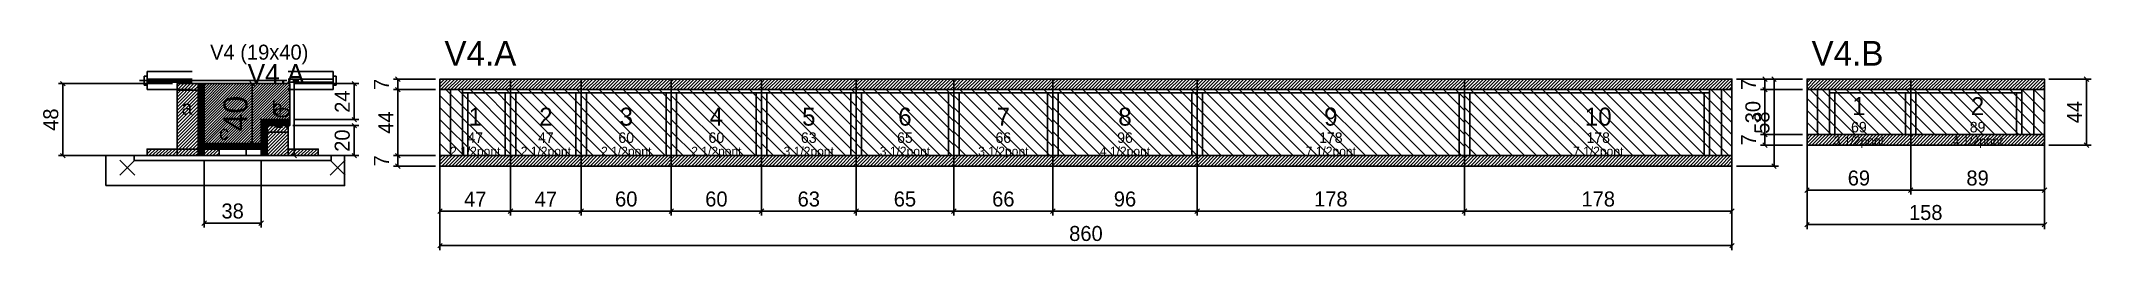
# Model space of a CAD drawing. Extents: x -69 to 1296, y -107 to 32.
import ezdxf
from ezdxf.enums import TextEntityAlignment as Align

# ---------------------------------------------------------------- set-up
doc = ezdxf.new("R2010")
doc.units = 0
for name, color, linetype in [('5', 5, 'Continuous'), ('barrote', 126, 'Continuous'), ('CONCRETO', 251, 'Continuous'), ('COTA', 241, 'Continuous'), ('Cota Seção (2x)', 241, 'Continuous'), ('detalhes', 7, 'Continuous'), ('Hachura', 251, 'Continuous'), ('Madeira', 126, 'Continuous'), ('NOMENCLATURA', 7, 'Continuous'), ('Painéis', 200, 'Continuous'), ('presilha', 224, 'Continuous'), ('Reaproveitamento', 30, 'Continuous'), ('SARR_2.2x7', 40, 'Continuous'), ('SARR_3.5x7', 81, 'Continuous'), ('SCO-___-LAJ', 224, 'Continuous'), ('TENSOR', 224, 'Continuous'), ('texto', 7, 'Continuous'), ('Texto Seção', 7, 'Continuous')]:
    doc.layers.add(name, color=color, linetype=linetype)
doc.dimstyles.new('PAINEL', dxfattribs={"dimtxt": 10, "dimasz": 3, "dimexe": 3, "dimexo": 3, "dimgap": 3, "dimtad": 1, "dimblk": 'OBLIQUE', "dimblk1": 'OBLIQUE', "dimcen": 2.5, "dimclrd": 4, "dimclre": 4, "dimclrt": 240, "dimazin": 3, "dimtfac": 1, "dimtmove": 0, "dimatfit": 3})
doc.dimstyles.new('SECAO2X', dxfattribs={"dimtxt": 16, "dimasz": 3, "dimexe": 3, "dimexo": 3, "dimgap": 3, "dimtad": 1, "dimblk": 'OBLIQUE', "dimblk1": 'OBLIQUE', "dimcen": 2.5, "dimclrd": 4, "dimclre": 4, "dimclrt": 240, "dimazin": 3, "dimtfac": 1, "dimtmove": 0, "dimatfit": 3})

# ---------------------------------------------------------------- blocks, each defined once
blk = doc.blocks.new('_OBLIQUE')
at = {"color": 0, "linetype": 'BYBLOCK'}
blk.add_line((-0.5, -0.5), (0.5, 0.5), dxfattribs=at)

msp = doc.modelspace()

# ---------------------------------------------------------------- hatches: boundary and pattern name
at = {"layer": 'COTA'}
h = msp.add_hatch(dxfattribs=at)
h.set_pattern_fill('ANSI31', scale=0.4)
h.paths.add_polyline_path([(40, -36), (40, 4), (97, 4), (97, -20), (78, -20), (78, -36)])
h = msp.add_hatch(dxfattribs=at)
h.set_pattern_fill('ANSI31', scale=0.5)
h.paths.add_polyline_path([(197, 0), (244, 0), (244, 7), (197, 7)])
h = msp.add_hatch(dxfattribs=at)
h.set_pattern_fill('ANSI31', scale=0.5)
h.paths.add_polyline_path([(244, 0), (291, 0), (291, 7), (244, 7)])
h = msp.add_hatch(dxfattribs=at)
h.set_pattern_fill('ANSI31', scale=0.5)
h.paths.add_polyline_path([(291, 0), (351, 0), (351, 7), (291, 7)])
h = msp.add_hatch(dxfattribs=at)
h.set_pattern_fill('ANSI31', scale=0.5)
h.paths.add_polyline_path([(351, 0), (411, 0), (411, 7), (351, 7)])
h = msp.add_hatch(dxfattribs=at)
h.set_pattern_fill('ANSI31', scale=0.5)
h.paths.add_polyline_path([(411, 0), (474, 0), (474, 7), (411, 7)])
h = msp.add_hatch(dxfattribs=at)
h.set_pattern_fill('ANSI31', scale=0.5)
h.paths.add_polyline_path([(474, 0), (539, 0), (539, 7), (474, 7)])
h = msp.add_hatch(dxfattribs=at)
h.set_pattern_fill('ANSI31', scale=0.5)
h.paths.add_polyline_path([(539, 0), (605, 0), (605, 7), (539, 7)])
h = msp.add_hatch(dxfattribs=at)
h.set_pattern_fill('ANSI31', scale=0.5)
h.paths.add_polyline_path([(605, 0), (701, 0), (701, 7), (605, 7)])
h = msp.add_hatch(dxfattribs=at)
h.set_pattern_fill('ANSI31', scale=0.5)
h.paths.add_polyline_path([(701, 0), (879, 0), (879, 7), (701, 7)])
h = msp.add_hatch(dxfattribs=at)
h.set_pattern_fill('ANSI31', scale=0.5)
h.paths.add_polyline_path([(879, 0), (1057, 0), (1057, 7), (879, 7)])
h = msp.add_hatch(dxfattribs=at)
h.set_pattern_fill('ANSI31', scale=0.5)
h.paths.add_polyline_path([(1107, 0), (1176, 0), (1176, 7), (1107, 7)])
h = msp.add_hatch(dxfattribs=at)
h.set_pattern_fill('ANSI31', scale=0.5)
h.paths.add_polyline_path([(1176, 0), (1265, 0), (1265, 7), (1176, 7)])
h = msp.add_hatch(dxfattribs=at)
h.set_pattern_fill('ANSI31', scale=0.5)
h.paths.add_polyline_path([(1107, -37), (1176, -37), (1176, -30), (1107, -30)])
h = msp.add_hatch(dxfattribs=at)
h.set_pattern_fill('ANSI31', scale=0.5)
h.paths.add_polyline_path([(1176, -37), (1265, -37), (1265, -30), (1176, -30)])
h = msp.add_hatch(dxfattribs=at)
h.set_pattern_fill('ANSI31', scale=0.5)
h.paths.add_polyline_path([(197, -51), (244, -51), (244, -44), (197, -44)])
h = msp.add_hatch(dxfattribs=at)
h.set_pattern_fill('ANSI31', scale=0.5)
h.paths.add_polyline_path([(244, -51), (291, -51), (291, -44), (244, -44)])
h = msp.add_hatch(dxfattribs=at)
h.set_pattern_fill('ANSI31', scale=0.5)
h.paths.add_polyline_path([(291, -51), (351, -51), (351, -44), (291, -44)])
h = msp.add_hatch(dxfattribs=at)
h.set_pattern_fill('ANSI31', scale=0.5)
h.paths.add_polyline_path([(351, -51), (411, -51), (411, -44), (351, -44)])
h = msp.add_hatch(dxfattribs=at)
h.set_pattern_fill('ANSI31', scale=0.5)
h.paths.add_polyline_path([(411, -51), (474, -51), (474, -44), (411, -44)])
h = msp.add_hatch(dxfattribs=at)
h.set_pattern_fill('ANSI31', scale=0.5)
h.paths.add_polyline_path([(474, -51), (539, -51), (539, -44), (474, -44)])
h = msp.add_hatch(dxfattribs=at)
h.set_pattern_fill('ANSI31', scale=0.5)
h.paths.add_polyline_path([(539, -51), (605, -51), (605, -44), (539, -44)])
h = msp.add_hatch(dxfattribs=at)
h.set_pattern_fill('ANSI31', scale=0.5)
h.paths.add_polyline_path([(605, -51), (701, -51), (701, -44), (605, -44)])
h = msp.add_hatch(dxfattribs=at)
h.set_pattern_fill('ANSI31', scale=0.5)
h.paths.add_polyline_path([(701, -51), (879, -51), (879, -44), (701, -44)])
h = msp.add_hatch(dxfattribs=at)
h.set_pattern_fill('ANSI31', scale=0.5)
h.paths.add_polyline_path([(879, -51), (1057, -51), (1057, -44), (879, -44)])
at = {"layer": 'Hachura'}
h = msp.add_hatch(dxfattribs=at)
h.set_pattern_fill('ANSI31', scale=0.5)
h.paths.add_polyline_path([(22, -44), (36, -44), (36, 4), (22, 4)])
h = msp.add_hatch(dxfattribs=at)
h.set_pattern_fill('ANSI31', scale=0.5)
h.paths.add_polyline_path([(22, -0.4), (36, -0.4), (36, 4), (22, 4)])
h = msp.add_hatch(dxfattribs=at)
h.set_pattern_fill('SOLID')
h.paths.add_polyline_path([(36, -44), (40, -44), (40, 4), (36, 4)])
h = msp.add_hatch(dxfattribs=at)
h.set_pattern_fill('SOLID')
h.paths.add_polyline_path([(78, -24), (97, -24), (97, -20), (78, -20)])
h = msp.add_hatch(dxfattribs=at)
h.set_pattern_fill('SOLID')
h.paths.add_polyline_path([(78, -44), (82, -44), (82, -24), (78, -24)])
h = msp.add_hatch(dxfattribs=at)
h.set_pattern_fill('ANSI31', scale=0.5)
h.paths.add_polyline_path([(82, -44), (96, -44), (96, -24), (82, -24)])
h = msp.add_hatch(dxfattribs=at)
h.set_pattern_fill('ANSI31', scale=0.5)
h.paths.add_polyline_path([(82, -28.4), (96, -28.4), (96, -24), (82, -24)])
h = msp.add_hatch(dxfattribs=at)
h.set_pattern_fill('ANSI31', scale=0.5)
h.paths.add_polyline_path([(2, -44), (22, -44), (22, -39.6), (2, -39.6)])
h = msp.add_hatch(dxfattribs=at)
h.set_pattern_fill('SOLID')
h.paths.add_polyline_path([(40, -39.6), (78, -39.6), (78, -36), (40, -36)])
h = msp.add_hatch(dxfattribs=at)
h.set_pattern_fill('ANSI31', scale=0.5)
h.paths.add_polyline_path([(40, -44), (50, -44), (50, -39.6), (40, -39.6)])
h = msp.add_hatch(dxfattribs=at)
h.set_pattern_fill('ANSI31', scale=0.5)
h.paths.add_polyline_path([(96, -44), (116, -44), (116, -39.6), (96, -39.6)])

# ---------------------------------------------------------------- linework, layer by layer
for p, q in [((0, 9), (0, 3)), ((2, 9), (0, 9)), ((2, 3), (0, 3)), ((2, 12), (32, 12)), ((2, 12), (2, 0)), ((2, 7), (32, 7)), ((2, 5), (32, 5)), ((2, 0), (32, 0)), ((96, 12), (126, 12)), ((96, 7), (126, 7)), ((96, 5), (126, 5)), ((96, 0), (126, 0)), ((126, 12), (126, 0)), ((126, 9), (128, 9)), ((126, 3), (128, 3)), ((128, 9), (128, 3))]:
    msp.add_line(p, q)
at = {"layer": 'barrote'}
msp.add_lwpolyline([(-25.5, -64), (133.5, -64), (133.5, -44), (-25.5, -44)], close=True, dxfattribs=at)
at = {"layer": 'CONCRETO'}
msp.add_lwpolyline([(40, -36), (40, 4), (97, 4), (97, -20), (78, -20), (78, -36)], close=True, dxfattribs=at)
at = {"layer": 'Madeira'}
for points in [[(22, -44), (36, -44), (36, 4), (22, 4)], [(22, -0.4), (36, -0.4), (36, 4), (22, 4)], [(82, -44), (96, -44), (96, -24), (82, -24)], [(82, -28.4), (96, -28.4), (96, -24), (82, -24)], [(2, -44), (22, -44), (22, -39.6), (2, -39.6)], [(22, -44), (36, -44), (36, -39.6), (22, -39.6)], [(40, -44), (50, -44), (50, -39.6), (40, -39.6)], [(68, -44), (78, -44), (78, -39.6), (68, -39.6)], [(96, -44), (116, -44), (116, -39.6), (96, -39.6)]]:
    msp.add_lwpolyline(points, close=True, dxfattribs=at)
at = {"layer": 'Painéis'}
for p, q in [((197, 0), (244, 0)), ((197, -44), (197, 0)), ((244, -44), (244, 0)), ((244, -44), (244, 0)), ((244, 0), (291, 0)), ((244, -44), (244, 0)), ((291, -44), (291, 0)), ((291, -44), (291, 0)), ((291, 0), (351, 0)), ((291, -44), (291, 0)), ((351, -44), (351, 0)), ((351, -44), (351, 0)), ((351, 0), (411, 0)), ((351, -44), (351, 0)), ((411, -44), (411, 0)), ((411, -44), (411, 0)), ((411, 0), (474, 0)), ((411, -44), (411, 0)), ((474, -44), (474, 0)), ((474, -44), (474, 0)), ((474, 0), (539, 0)), ((474, -44), (474, 0)), ((539, -44), (539, 0)), ((539, -44), (539, 0)), ((539, 0), (605, 0)), ((539, -44), (539, 0)), ((605, -44), (605, 0)), ((605, -44), (605, 0)), ((605, 0), (701, 0)), ((605, -44), (605, 0)), ((701, -44), (701, 0)), ((701, -44), (701, 0)), ((701, 0), (879, 0)), ((701, -44), (701, 0)), ((879, -44), (879, 0)), ((879, -44), (879, 0)), ((879, 0), (1057, 0)), ((879, -44), (879, 0)), ((1057, -44), (1057, 0)), ((1107, 0), (1176, 0)), ((1107, -30), (1107, 0)), ((1176, -30), (1176, 0)), ((1176, -30), (1176, 0)), ((1176, 0), (1265, 0)), ((1176, -30), (1176, 0)), ((1265, -30), (1265, 0)), ((1107, -30), (1176, -30)), ((1176, -30), (1265, -30)), ((197, -44), (244, -44)), ((244, -44), (291, -44)), ((291, -44), (351, -44)), ((351, -44), (411, -44)), ((411, -44), (474, -44)), ((474, -44), (539, -44)), ((539, -44), (605, -44)), ((605, -44), (701, -44)), ((701, -44), (879, -44)), ((879, -44), (1057, -44))]:
    msp.add_line(p, q, dxfattribs=at)
for points in [[(36, -44), (40, -44), (40, 4), (36, 4)], [(78, -24), (97, -24), (97, -20), (78, -20)], [(78, -44), (82, -44), (82, -24), (78, -24)], [(40, -39.6), (78, -39.6), (78, -36), (40, -36)]]:
    msp.add_lwpolyline(points, close=True, dxfattribs=at)
at = {"layer": 'presilha'}
for p, q in [((-16, -57), (-6, -47)), ((-16, -47), (-6, -57)), ((124, -57), (134, -47)), ((124, -47), (134, -57))]:
    msp.add_line(p, q, dxfattribs=at)
at = {"layer": 'Reaproveitamento', "color": 30}
for p, q in [((244, -43), (201, 0)), ((244, -35), (209, 0)), ((244, -27), (217, 0)), ((244, -19), (225, 0)), ((244, -11), (233, 0)), ((244, -3), (241, 0)), ((291, -43), (248, 0)), ((291, -35), (256, 0)), ((291, -27), (264, 0)), ((291, -19), (272, 0)), ((291, -11), (280, 0)), ((291, -3), (288, 0)), ((339, -44), (295, 0)), ((347, -44), (303, 0)), ((351, -40), (311, 0)), ((351, -32), (319, 0)), ((351, -24), (327, 0)), ((351, -16), (335, 0)), ((351, -8), (343, 0)), ((351, 0), (351, 0)), ((399, -44), (355, 0)), ((407, -44), (363, 0)), ((411, -40), (371, 0)), ((411, -32), (379, 0)), ((411, -24), (387, 0)), ((411, -16), (395, 0)), ((411, -8), (403, 0)), ((411, 0), (411, 0)), ((459, -44), (415, 0)), ((467, -44), (423, 0)), ((474, -43), (431, 0)), ((474, -35), (439, 0)), ((474, -27), (447, 0)), ((474, -19), (455, 0)), ((474, -11), (463, 0)), ((474, -3), (471, 0)), ((522, -44), (478, 0)), ((530, -44), (486, 0)), ((538, -44), (494, 0)), ((539, -37), (502, 0)), ((539, -29), (510, 0)), ((539, -21), (518, 0)), ((539, -13), (526, 0)), ((539, -5), (534, 0)), ((587, -44), (543, 0)), ((595, -44), (551, 0)), ((603, -44), (559, 0)), ((605, -38), (567, 0)), ((605, -30), (575, 0)), ((605, -22), (583, 0)), ((605, -14), (591, 0)), ((605, -6), (599, 0)), ((653, -44), (609, 0)), ((661, -44), (617, 0)), ((669, -44), (625, 0)), ((677, -44), (633, 0)), ((685, -44), (641, 0)), ((693, -44), (649, 0)), ((701, -44), (657, 0)), ((701, -36), (665, 0)), ((701, -28), (673, 0)), ((701, -20), (681, 0)), ((701, -12), (689, 0)), ((701, -4), (697, 0)), ((749, -44), (705, 0)), ((757, -44), (713, 0)), ((765, -44), (721, 0)), ((773, -44), (729, 0)), ((781, -44), (737, 0)), ((789, -44), (745, 0)), ((797, -44), (753, 0)), ((805, -44), (761, 0)), ((813, -44), (769, 0)), ((821, -44), (777, 0)), ((829, -44), (785, 0)), ((837, -44), (793, 0)), ((845, -44), (801, 0)), ((853, -44), (809, 0)), ((861, -44), (817, 0)), ((869, -44), (825, 0)), ((877, -44), (833, 0)), ((879, -38), (841, 0)), ((879, -30), (849, 0)), ((879, -22), (857, 0)), ((879, -14), (865, 0)), ((879, -6), (873, 0)), ((927, -44), (883, 0)), ((935, -44), (891, 0)), ((943, -44), (899, 0)), ((951, -44), (907, 0)), ((959, -44), (915, 0)), ((967, -44), (923, 0)), ((975, -44), (931, 0)), ((983, -44), (939, 0)), ((991, -44), (947, 0)), ((999, -44), (955, 0)), ((1007, -44), (963, 0)), ((1015, -44), (971, 0)), ((1023, -44), (979, 0)), ((1031, -44), (987, 0)), ((1039, -44), (995, 0)), ((1047, -44), (1003, 0)), ((1055, -44), (1011, 0)), ((1057, -38), (1019, 0)), ((1057, -30), (1027, 0)), ((1057, -22), (1035, 0)), ((1057, -14), (1043, 0)), ((1057, -6), (1051, 0)), ((1139, -30), (1109, 0)), ((1147, -30), (1117, 0)), ((1155, -30), (1125, 0)), ((1163, -30), (1133, 0)), ((1171, -30), (1141, 0)), ((1176, -27), (1149, 0)), ((1176, -19), (1157, 0)), ((1176, -11), (1165, 0)), ((1176, -3), (1173, 0)), ((1208, -30), (1178, 0)), ((1216, -30), (1186, 0)), ((1224, -30), (1194, 0)), ((1232, -30), (1202, 0)), ((1240, -30), (1210, 0)), ((1248, -30), (1218, 0)), ((1256, -30), (1226, 0)), ((1264, -30), (1234, 0)), ((1265, -23), (1242, 0)), ((1265, -15), (1250, 0)), ((1265, -7), (1258, 0)), ((237, -44), (197, -4)), ((229, -44), (197, -12)), ((284, -44), (244, -4)), ((276, -44), (244, -12)), ((331, -44), (291, -4)), ((323, -44), (291, -12)), ((391, -44), (351, -4)), ((383, -44), (351, -12)), ((451, -44), (411, -4)), ((443, -44), (411, -12)), ((514, -44), (474, -4)), ((506, -44), (474, -12)), ((579, -44), (539, -4)), ((571, -44), (539, -12)), ((645, -44), (605, -4)), ((637, -44), (605, -12)), ((741, -44), (701, -4)), ((733, -44), (701, -12)), ((919, -44), (879, -4)), ((911, -44), (879, -12)), ((1131, -30), (1107, -6)), ((1200, -30), (1176, -6)), ((221, -44), (197, -20)), ((268, -44), (244, -20)), ((315, -44), (291, -20)), ((375, -44), (351, -20)), ((435, -44), (411, -20)), ((498, -44), (474, -20)), ((563, -44), (539, -20)), ((629, -44), (605, -20)), ((725, -44), (701, -20)), ((903, -44), (879, -20)), ((1123, -30), (1107, -14)), ((1115, -30), (1107, -22)), ((1192, -30), (1176, -14)), ((1184, -30), (1176, -22)), ((213, -44), (197, -28)), ((205, -44), (197, -36)), ((260, -44), (244, -28)), ((252, -44), (244, -36)), ((307, -44), (291, -28)), ((299, -44), (291, -36)), ((367, -44), (351, -28)), ((359, -44), (351, -36)), ((427, -44), (411, -28)), ((419, -44), (411, -36)), ((490, -44), (474, -28)), ((482, -44), (474, -36)), ((555, -44), (539, -28)), ((547, -44), (539, -36)), ((621, -44), (605, -28)), ((613, -44), (605, -36)), ((717, -44), (701, -28)), ((709, -44), (701, -36)), ((895, -44), (879, -28)), ((887, -44), (879, -36)), ((1107, -30), (1107, -30)), ((1176, -30), (1176, -30)), ((197, -44), (197, -44)), ((244, -44), (244, -44)), ((291, -44), (291, -44)), ((351, -44), (351, -44)), ((411, -44), (411, -44)), ((474, -44), (474, -44)), ((539, -44), (539, -44)), ((605, -44), (605, -44)), ((701, -44), (701, -44)), ((879, -44), (879, -44))]:
    msp.add_line(p, q, dxfattribs=at)
at = {"layer": 'SARR_2.2x7'}
for p, q in [((204, -44), (204, 0)), ((1050, -44), (1050, 0)), ((1114, -30), (1114, 0)), ((1258, -30), (1258, 0)), ((212, -2.2), (244, -2.2)), ((244, -2.2), (291, -2.2)), ((291, -2.2), (351, -2.2)), ((351, -2.2), (411, -2.2)), ((411, -2.2), (474, -2.2)), ((474, -2.2), (539, -2.2)), ((539, -2.2), (605, -2.2)), ((605, -2.2), (701, -2.2)), ((701, -2.2), (879, -2.2)), ((879, -2.2), (1042, -2.2)), ((1122, -2.2), (1176, -2.2)), ((1176, -2.2), (1250, -2.2))]:
    msp.add_line(p, q, dxfattribs=at)
at = {"layer": 'SARR_3.5x7'}
for p, q in [((212, -44), (212, 0)), ((244, -44), (244, 0)), ((244, -44), (244, 0)), ((291, -44), (291, 0)), ((291, -44), (291, 0)), ((351, -44), (351, 0)), ((351, -44), (351, 0)), ((411, -44), (411, 0)), ((411, -44), (411, 0)), ((474, -44), (474, 0)), ((474, -44), (474, 0)), ((539, -44), (539, 0)), ((539, -44), (539, 0)), ((605, -44), (605, 0)), ((605, -44), (605, 0)), ((701, -44), (701, 0)), ((701, -44), (701, 0)), ((879, -44), (879, 0)), ((879, -44), (879, 0)), ((1042, -44), (1042, 0)), ((1122, -30), (1122, 0)), ((1176, -30), (1176, 0)), ((1176, -30), (1176, 0)), ((1250, -30), (1250, 0)), ((215.5, -44), (215.5, -2.2)), ((240.5, -44), (240.5, -2.2)), ((247.5, -44), (247.5, -2.2)), ((287.5, -44), (287.5, -2.2)), ((294.5, -44), (294.5, -2.2)), ((347.5, -44), (347.5, -2.2)), ((354.5, -44), (354.5, -2.2)), ((407.5, -44), (407.5, -2.2)), ((414.5, -44), (414.5, -2.2)), ((470.5, -44), (470.5, -2.2)), ((477.5, -44), (477.5, -2.2)), ((535.5, -44), (535.5, -2.2)), ((542.5, -44), (542.5, -2.2)), ((601.5, -44), (601.5, -2.2)), ((608.5, -44), (608.5, -2.2)), ((697.5, -44), (697.5, -2.2)), ((704.5, -44), (704.5, -2.2)), ((875.5, -44), (875.5, -2.2)), ((882.5, -44), (882.5, -2.2)), ((1038.5, -44), (1038.5, -2.2)), ((1125.5, -30), (1125.5, -2.2)), ((1172.5, -30), (1172.5, -2.2)), ((1179.5, -30), (1179.5, -2.2)), ((1246.5, -30), (1246.5, -2.2)), ((1122, -30), (1125.5, -30)), ((1172.5, -30), (1176, -30)), ((1176, -30), (1179.5, -30)), ((1246.5, -30), (1250, -30)), ((212, -44), (215.5, -44)), ((240.5, -44), (244, -44)), ((244, -44), (247.5, -44)), ((287.5, -44), (291, -44)), ((291, -44), (294.5, -44)), ((347.5, -44), (351, -44)), ((351, -44), (354.5, -44)), ((407.5, -44), (411, -44)), ((411, -44), (414.5, -44)), ((470.5, -44), (474, -44)), ((474, -44), (477.5, -44)), ((535.5, -44), (539, -44)), ((539, -44), (542.5, -44)), ((601.5, -44), (605, -44)), ((605, -44), (608.5, -44)), ((697.5, -44), (701, -44)), ((701, -44), (704.5, -44)), ((875.5, -44), (879, -44)), ((879, -44), (882.5, -44)), ((1038.5, -44), (1042, -44))]:
    msp.add_line(p, q, dxfattribs=at)
at = {"layer": 'SCO-___-LAJ'}
for points in [[(197, 0), (244, 0), (244, 7), (197, 7)], [(244, 0), (291, 0), (291, 7), (244, 7)], [(291, 0), (351, 0), (351, 7), (291, 7)], [(351, 0), (411, 0), (411, 7), (351, 7)], [(411, 0), (474, 0), (474, 7), (411, 7)], [(474, 0), (539, 0), (539, 7), (474, 7)], [(539, 0), (605, 0), (605, 7), (539, 7)], [(605, 0), (701, 0), (701, 7), (605, 7)], [(701, 0), (879, 0), (879, 7), (701, 7)], [(879, 0), (1057, 0), (1057, 7), (879, 7)], [(1107, 0), (1176, 0), (1176, 7), (1107, 7)], [(1176, 0), (1265, 0), (1265, 7), (1176, 7)], [(1107, -37), (1176, -37), (1176, -30), (1107, -30)], [(1176, -37), (1265, -37), (1265, -30), (1176, -30)], [(-6.5, -47.2), (124.5, -47.2), (124.5, -44), (-6.5, -44)], [(197, -51), (244, -51), (244, -44), (197, -44)], [(244, -51), (291, -51), (291, -44), (244, -44)], [(291, -51), (351, -51), (351, -44), (291, -44)], [(351, -51), (411, -51), (411, -44), (351, -44)], [(411, -51), (474, -51), (474, -44), (411, -44)], [(474, -51), (539, -51), (539, -44), (474, -44)], [(539, -51), (605, -51), (605, -44), (539, -44)], [(605, -51), (701, -51), (701, -44), (605, -44)], [(701, -51), (879, -51), (879, -44), (701, -44)], [(879, -51), (1057, -51), (1057, -44), (879, -44)]]:
    msp.add_lwpolyline(points, close=True, dxfattribs=at)
at = {"layer": 'TENSOR'}
msp.add_line((-3, 6), (95, 6), dxfattribs=at)

# ---------------------------------------------------------------- texts
at = {"layer": '5'}
for s, height, p in [('1', 12, (220.5, -18)), ('2', 12, (267.5, -18)), ('3', 12, (321, -18)), ('4', 12, (381, -18)), ('5', 12, (442.5, -18)), ('6', 12, (506.5, -18)), ('7', 12, (572, -18)), ('8', 12, (653, -18)), ('9', 12, (790, -18)), ('10', 12, (968, -18)), ('1', 12, (1141.5, -11)), ('2', 12, (1220.5, -11)), ('69', 7, (1141.5, -25)), ('89', 7, (1220.5, -25)), ('47', 7, (220.5, -32)), ('47', 7, (267.5, -32)), ('60', 7, (321, -32)), ('60', 7, (381, -32)), ('63', 7, (442.5, -32)), ('65', 7, (506.5, -32)), ('66', 7, (572, -32)), ('96', 7, (653, -32)), ('178', 7, (790, -32)), ('178', 7, (968, -32))]:
    msp.add_text(s, height=height, dxfattribs=at).set_placement(p, align=Align.MIDDLE_CENTER)
at = {"layer": 'detalhes'}
for s, p in [('a', (25, -16.7)), ('b', (85, -16.7)), ('c', (50, -33.5))]:
    msp.add_text(s, height=9.6, dxfattribs=at).set_placement(p)
at = {"layer": 'NOMENCLATURA'}
for s, p in [('V4.A', (200, 16)), ('V4.B', (1110, 16))]:
    msp.add_text(s, height=16.5, dxfattribs=at).set_placement(p)
at = {"layer": 'texto', "char_height": 6, "attachment_point": 5}
for s, insert in [('2 1/2pont', (220.5, -42)), ('2 1/2pont', (267.5, -42)), ('2 1/2pont', (321, -42)), ('2 1/2pont', (381, -42)), ('3 1/2pont', (442.5, -42)), ('3 1/2pont', (506.5, -42)), ('3 1/2pont', (572, -42)), ('4 1/2pont', (653, -42)), ('7 1/2pont', (790, -42)), ('7 1/2pont', (968, -42)), ('3 1/2pont', (1141.5, -35)), ('4 1/2pont', (1220.5, -35))]:
    msp.add_mtext(s, dxfattribs=dict(at, insert=insert))
at = {"layer": 'Texto Seção'}
for s, height, p in [('V4 (19x40)', 10, (44, 20)), ('V4.A', 13, (69, 4))]:
    msp.add_text(s, height=height, dxfattribs=at).set_placement(p)

# ---------------------------------------------------------------- dimensions: what is measured, and where the dimension line sits
at = {"layer": 'COTA'}
for base, p1, p2 in [((-54, -44), (2, -44), (22, 4)), ((100, -44), (96, -44), (96, 6)), ((140, -20), (97, -20), (97, 4)), ((169, 0), (197, 0), (197, 7)), ((169, -44), (197, -44), (197, 0)), ((1085, -51), (1057, -51), (1057, 7)), ((1079, 0), (1107, 0), (1107, 7)), ((1079, -30), (1107, -30), (1107, 0)), ((1293, -37), (1265, -37), (1265, 7)), ((140, -44), (96, -44), (96, -24)), ((1079, -37), (1107, -37), (1107, -30)), ((169, -51), (197, -51), (197, -44))]:
    msp.add_linear_dim(base=base, p1=p1, p2=p2, angle=90, dimstyle='PAINEL', dxfattribs=at).render()
for base, p1, p2 in [((1107, -67), (1107, -30), (1176, -30)), ((1107, -90), (1107, -30), (1265, -30)), ((1176, -67), (1176, -30), (1265, -30)), ((40, -89), (40, -44), (78, -44)), ((197, -81), (197, -44), (244, -44)), ((197, -104), (197, -44), (1057, -44)), ((244, -81), (244, -44), (291, -44)), ((291, -81), (291, -44), (351, -44)), ((351, -81), (351, -44), (411, -44)), ((411, -81), (411, -44), (474, -44)), ((474, -81), (474, -44), (539, -44)), ((539, -81), (539, -44), (605, -44)), ((605, -81), (605, -44), (701, -44)), ((701, -81), (701, -44), (879, -44)), ((879, -81), (879, -44), (1057, -44))]:
    msp.add_linear_dim(base=base, p1=p1, p2=p2, dimstyle='PAINEL', dxfattribs=at).render()
at = {"layer": 'Cota Seção (2x)'}
msp.add_linear_dim(base=(72, -36), p1=(40, -36), p2=(40, 4), angle=90, dimstyle='SECAO2X', dxfattribs=at).render()

doc.saveas('drawing.dxf')
